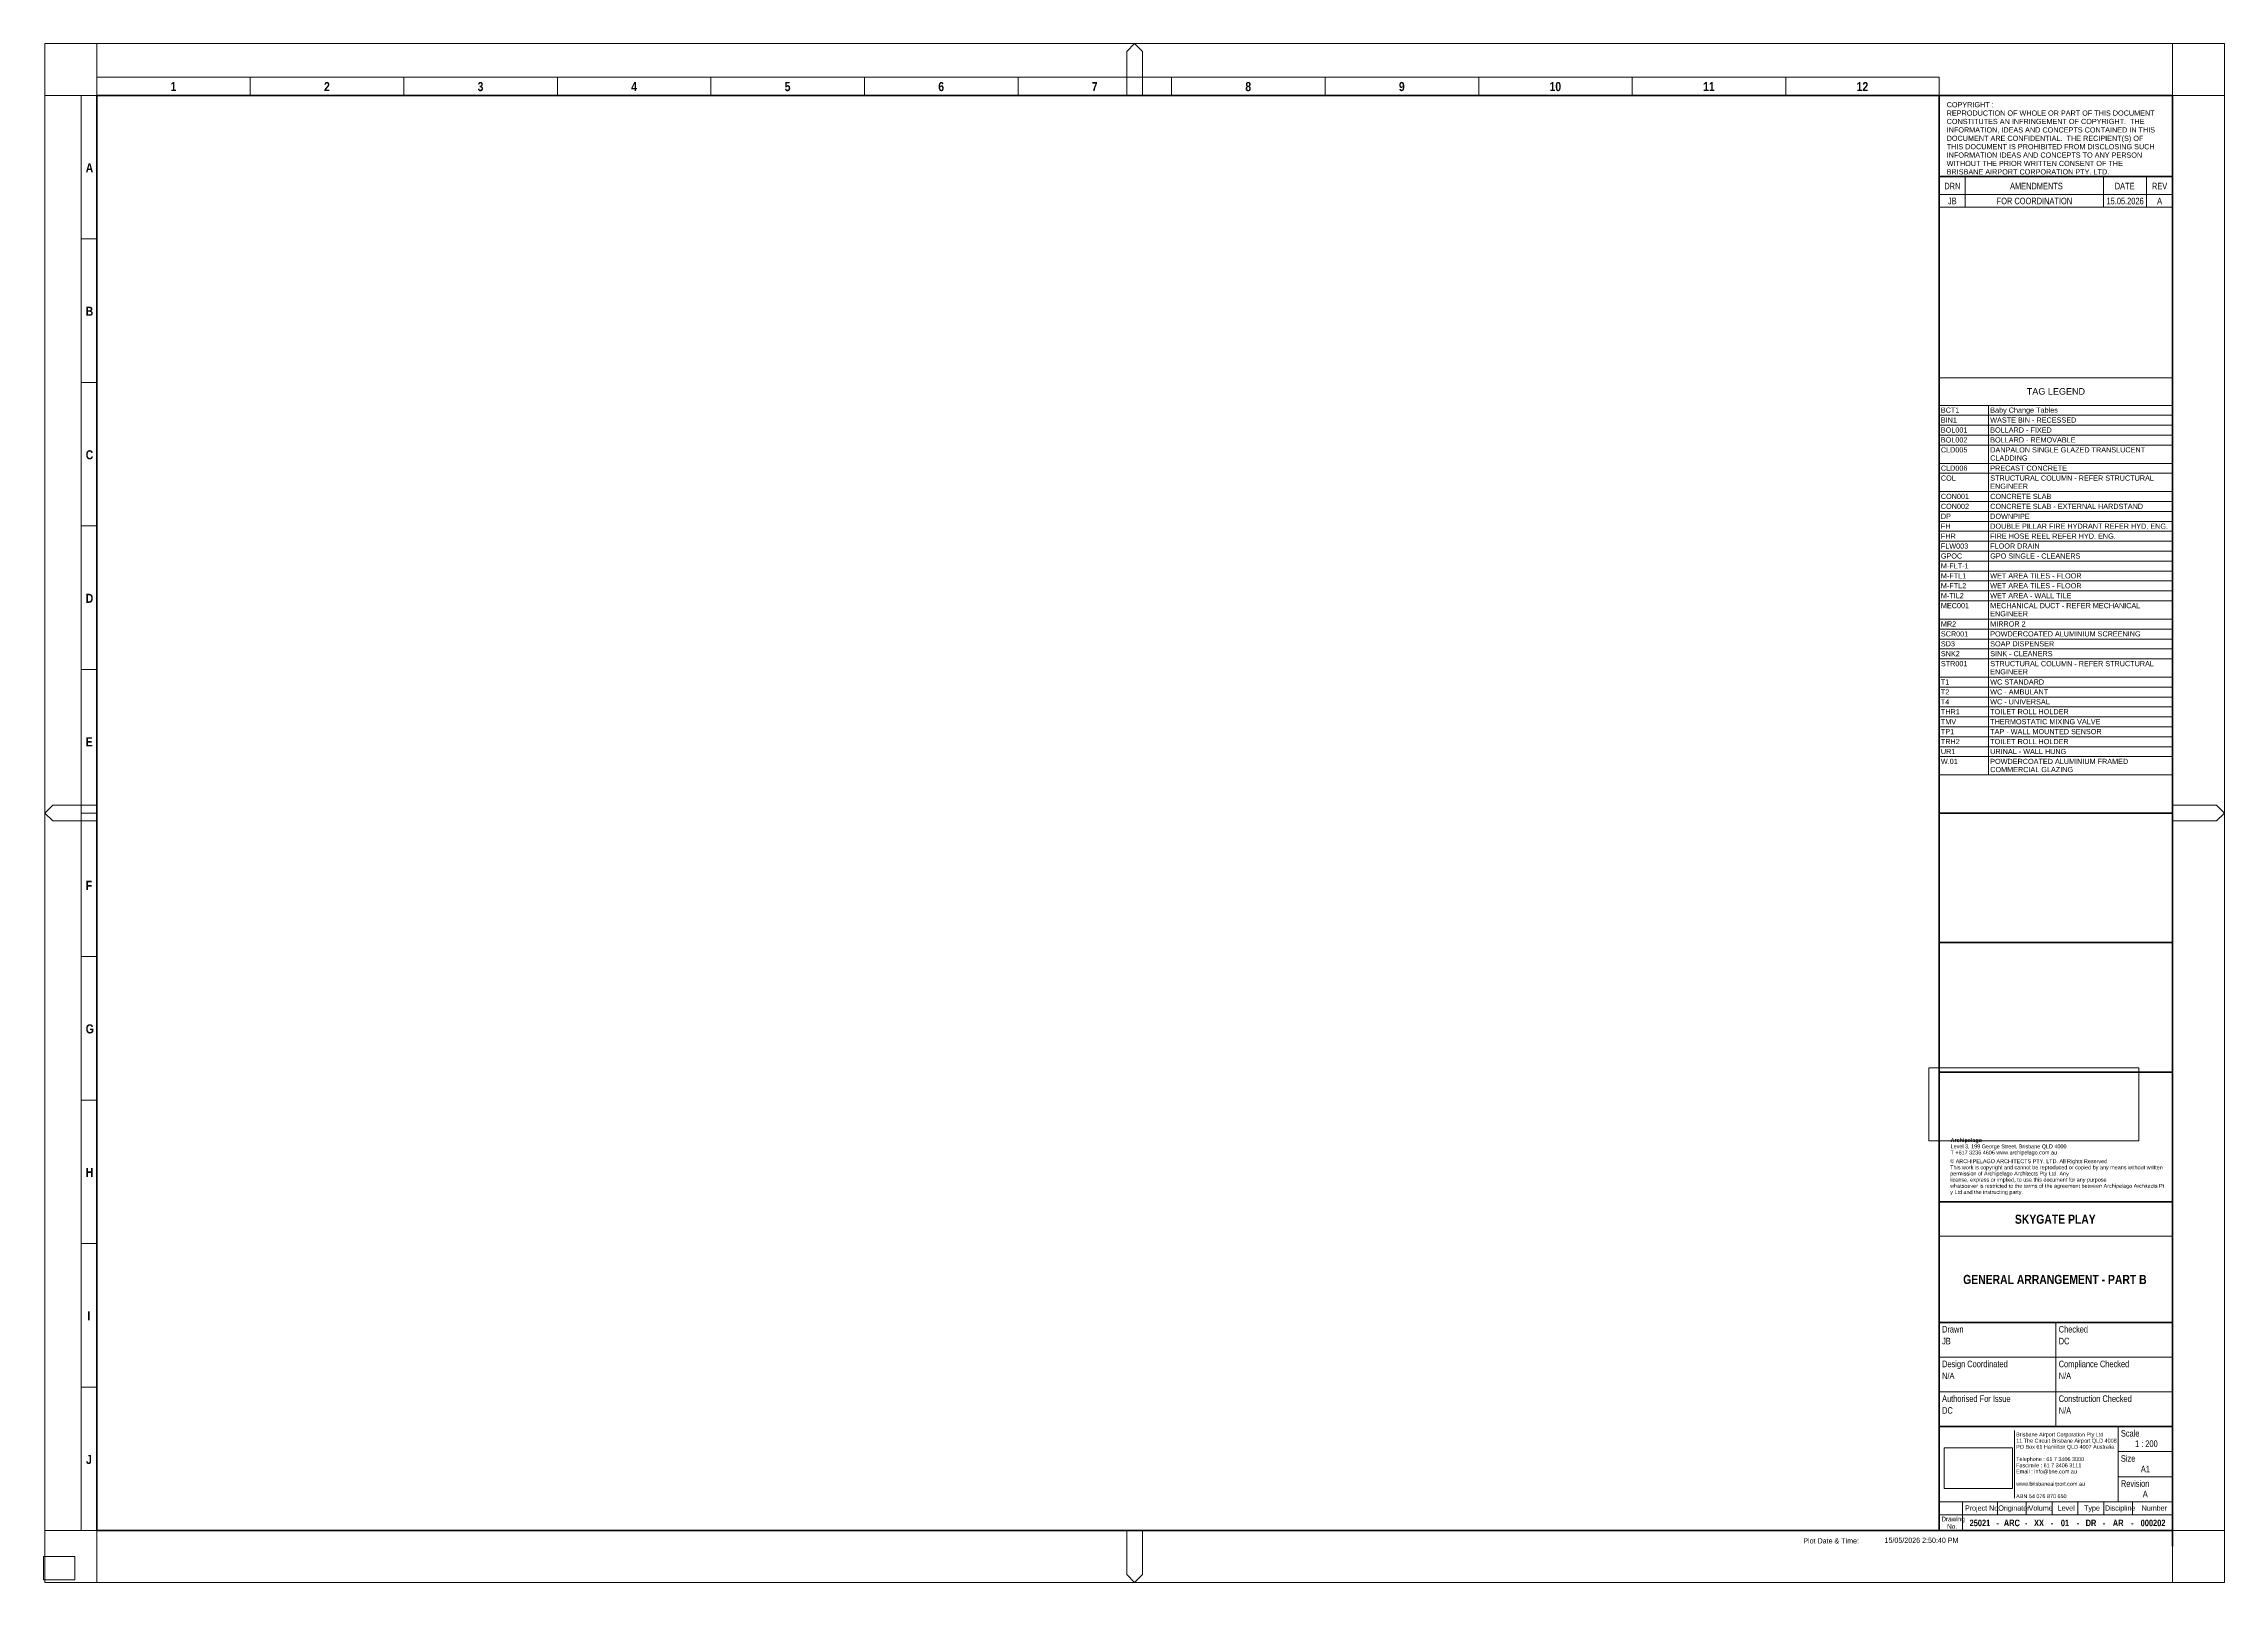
# Paper-space layout 'Layout1' of a CAD drawing. Header units: millimetres. Extents: x 0 to 841, y -1 to 593.
import ezdxf

# ---------------------------------------------------------------- set-up
doc = ezdxf.new("R2010")
doc.units = ezdxf.units.MM
for name, color, linetype, lineweight in [('A-DETL', 90, 'Continuous', 18), ('A-DETL-THIN', 151, 'Continuous', 5), ('G-ANNO-SCHD', 231, 'Continuous', 5), ('G-ANNO-TTLB', 6, 'Continuous', 5), ('G-ANNO-TTLB-MEDM', 33, 'Continuous', 20), ('G-ANNO-TTLB-THIN', 151, 'Continuous', 5), ('G-ANNO-TTLB-WIDE', 214, 'Continuous', 50)]:
    doc.layers.add(name, color=color, linetype=linetype, lineweight=lineweight)
doc.styles.add('Arial Narrow_2', font='ARIALN.TTF', dxfattribs={"height": 2.5})
doc.styles.add('Arial Narrow_3', font='ARIALN.TTF', dxfattribs={"height": 2})
doc.styles.add('Arial Narrow_4', font='ARIALN.TTF', dxfattribs={"height": 1.8})
doc.styles.add('Arial Narrow_B', font='ARIALNB.TTF', dxfattribs={"height": 3.5})
doc.styles.add('Arial Narrow_B_1', font='ARIALNB.TTF', dxfattribs={"height": 2.5})
doc.styles.add('Arial_6', font='arial.ttf', dxfattribs={"height": 2})
doc.styles.add('Arial_7', font='arial.ttf', dxfattribs={"height": 1.5})
doc.styles.add('Arial_8', font='arial.ttf', dxfattribs={"height": 2.5})
doc.styles.add('Arial_B_2', font='arialbd.ttf', dxfattribs={"height": 1.5})
picture_1 = doc.add_image_def('image2.png', size_in_pixel=(2884, 1727))
picture_2 = doc.add_image_def('image3.png', size_in_pixel=(4363, 1520))

# ---------------------------------------------------------------- blocks, each defined once
blk = doc.blocks.new('TB-BAC-A1-Portrait - Type 1-223120-GENERAL ARRANGEMENT - PART B')
at = {"layer": 'G-ANNO-TTLB'}
for p, q in [((841.5, 593), (0.5, 593)), ((0.5, 593), (0.5, -1)), ((841.5, -1), (841.5, 593)), ((0.5, -1), (841.5, -1))]:
    blk.add_line(p, q, dxfattribs=at)
at = {"layer": 'G-ANNO-TTLB-MEDM'}
for p, q in [((731.5, 132.67), (821.5, 132.67)), ((776.5, 59.17), (776.5, 99.34)), ((731.5, 85.95), (821.5, 85.95)), ((731.5, 72.56), (821.5, 72.56)), ((800.5, 30.06), (800.5, 59.17)), ((800.5, 49.47), (821.5, 49.47)), ((800.5, 39.76), (821.5, 39.76)), ((731.5, 30.06), (821.5, 30.06)), ((740.5, 30.06), (740.5, 19)), ((754, 25.06), (754, 30.06)), ((765, 25.06), (765, 30.06)), ((775, 25.06), (775, 30.06)), ((785, 25.06), (785, 30.06)), ((795, 25.06), (795, 30.06)), ((806, 25.06), (806, 30.06)), ((731.5, 25.06), (821.5, 25.06))]:
    blk.add_line(p, q, dxfattribs=at)
at = {"layer": 'G-ANNO-TTLB-THIN'}
for p, q in [((20.5, 593), (20.5, 573)), ((421, 593), (418, 590)), ((418, 590), (418, 573)), ((424, 590), (421, 593)), ((424, 573), (424, 590)), ((821.5, 593), (821.5, 573)), ((20.5, 573), (0.5, 573)), ((14.5, 19), (14.5, 573)), ((20.5, 580), (731.5, 580)), ((79.75, 573), (79.75, 580)), ((139, 573), (139, 580)), ((198.25, 573), (198.25, 580)), ((257.5, 573), (257.5, 580)), ((316.75, 573), (316.75, 580)), ((376, 573), (376, 580)), ((435.25, 573), (435.25, 580)), ((494.5, 573), (494.5, 580)), ((553.75, 573), (553.75, 580)), ((613, 573), (613, 580)), ((672.25, 573), (672.25, 580)), ((731.5, 573), (731.5, 580)), ((821.5, 573), (841.5, 573)), ((741.5, 534.71), (741.5, 541.71)), ((794.87, 534.71), (794.87, 541.71)), ((811.5, 534.71), (811.5, 541.71)), ((14.5, 517.6), (20.5, 517.6)), ((14.5, 462.2), (20.5, 462.2)), ((14.5, 406.8), (20.5, 406.8)), ((14.5, 351.4), (20.5, 351.4)), ((0.5, 296), (3.5, 299)), ((3.5, 293), (0.5, 296)), ((3.5, 299), (20.5, 299)), ((14.5, 296), (20.5, 296)), ((838.5, 299), (821.5, 299)), ((841.5, 296), (838.5, 299)), ((838.5, 293), (841.5, 296)), ((20.5, 293), (3.5, 293)), ((821.5, 293), (838.5, 293)), ((14.5, 240.6), (20.5, 240.6)), ((14.5, 185.2), (20.5, 185.2)), ((14.5, 129.8), (20.5, 129.8)), ((14.5, 74.4), (20.5, 74.4)), ((760.5, 57.67), (760.5, 31.56)), ((20.5, 19), (0.5, 19)), ((20.5, -1), (20.5, 19)), ((418, 2), (418, 19)), ((424, 19), (424, 2)), ((821.5, 19), (841.5, 19)), ((821.5, -1), (821.5, 13)), ((421, -1), (418, 2)), ((424, 2), (421, -1))]:
    blk.add_line(p, q, dxfattribs=at)
at = {"layer": 'G-ANNO-TTLB-WIDE'}
for p, q in [((20.5, 573), (20.5, 19)), ((821.5, 573), (20.5, 573)), ((731.5, 19), (731.5, 573)), ((821.5, 13), (821.5, 573)), ((821.5, 541.71), (731.5, 541.71)), ((731.5, 296), (821.5, 296)), ((731.5, 245.96), (821.5, 245.96)), ((731.5, 195.96), (821.5, 195.96)), ((731.5, 145.96), (821.5, 145.96)), ((731.5, 99.34), (821.5, 99.34)), ((731.5, 59.17), (821.5, 59.17)), ((20.5, 19), (821.5, 19))]:
    blk.add_line(p, q, dxfattribs=at)
at = {"layer": 'G-ANNO-TTLB', "attachment_point": 1}
for s, insert, char_height, width, style in [('\\fArial Narrow|b1|i0|c0|p34|;1', (48.97, 578.15), 3.5, 2.7257, 'Arial Narrow_B'), ('\\fArial Narrow|b1|i0|c0|p34|;2', (108.22, 578.15), 3.5, 2.7257, 'Arial Narrow_B'), ('\\fArial Narrow|b1|i0|c0|p34|;3', (167.47, 578.15), 3.5, 2.7257, 'Arial Narrow_B'), ('\\fArial Narrow|b1|i0|c0|p34|;4', (226.72, 578.15), 3.5, 2.7257, 'Arial Narrow_B'), ('\\fArial Narrow|b1|i0|c0|p34|;5', (285.97, 578.15), 3.5, 2.7257, 'Arial Narrow_B'), ('\\fArial Narrow|b1|i0|c0|p34|;6', (345.22, 578.15), 3.5, 2.7257, 'Arial Narrow_B'), ('\\fArial Narrow|b1|i0|c0|p34|;7', (404.47, 578.15), 3.5, 2.7257, 'Arial Narrow_B'), ('\\fArial Narrow|b1|i0|c0|p34|;8', (463.72, 578.15), 3.5, 2.7257, 'Arial Narrow_B'), ('\\fArial Narrow|b1|i0|c0|p34|;9', (522.97, 578.15), 3.5, 2.7257, 'Arial Narrow_B'), ('10', (581.1, 578.15), 3.5, 5.4515, 'Arial Narrow_B'), ('11', (640.35, 578.15), 3.5, 5.4515, 'Arial Narrow_B'), ('12', (699.6, 578.15), 3.5, 5.4515, 'Arial Narrow_B'), ('COPYRIGHT :', (734.34, 570.42), 2, 22.2869, 'Arial_6'), ('CONSTITUTES AN INFRINGEMENT OF COPYRIGHT.  THE ', (734.34, 563.94), 2, 94.9198, 'Arial_6'), ('REPRODUCTION OF WHOLE OR PART OF THIS DOCUMENT ', (734.34, 567.18), 2, 99.8101, 'Arial_6'), ('DOCUMENT ARE CONFIDENTIAL.  THE RECIPIENT(S) OF ', (734.34, 557.45), 2, 94.519, 'Arial_6'), ('INFORMATION, IDEAS AND CONCEPTS CONTAINED IN THIS ', (734.34, 560.69), 2, 99.8903, 'Arial_6'), ('WITHOUT THE PRIOR WRITTEN CONSENT OF THE ', (734.34, 547.73), 2, 84.8987, 'Arial_6'), ('THIS DOCUMENT IS PROHIBITED FROM DISCLOSING SUCH ', (734.34, 554.21), 2, 99.8101, 'Arial_6'), ('INFORMATION IDEAS AND CONCEPTS TO ANY PERSON ', (734.34, 550.97), 2, 93.9578, 'Arial_6'), ('\\fArial Narrow|b1|i0|c0|p34|;A', (16.25, 546.82), 3.5, 3.0464, 'Arial Narrow_B'), ('DRN', (733.42, 539.27), 2.5, 7.4557, 'Arial Narrow_2'), ('BRISBANE AIRPORT CORPORATION PTY. LTD.', (734.34, 544.49), 2, 77.3628, 'Arial_6'), ('AMENDMENTS', (758.79, 539.27), 2.5, 24.692, 'Arial Narrow_2'), ('DATE', (799.2, 539.27), 2.5, 9.2996, 'Arial Narrow_2'), ('REV', (813.55, 539.27), 2.5, 7.135, 'Arial Narrow_2'), ('\\fArial Narrow|b1|i0|c0|p34|;B', (16.25, 491.42), 3.5, 3.0464, 'Arial Narrow_B'), ('\\fArial Narrow|b1|i0|c0|p34|;C', (16.25, 436.02), 3.5, 3.0464, 'Arial Narrow_B'), ('\\fArial Narrow|b1|i0|c0|p34|;D', (16.25, 380.62), 3.5, 3.0464, 'Arial Narrow_B'), ('\\fArial Narrow|b1|i0|c0|p34|;E', (16.25, 325.22), 3.5, 3.0464, 'Arial Narrow_B'), ('\\fArial Narrow|b1|i0|c0|p34|;F', (16.25, 269.82), 3.5, 3.0464, 'Arial Narrow_B'), ('\\fArial Narrow|b1|i0|c0|p34|;G', (16.25, 214.42), 3.5, 3.0464, 'Arial Narrow_B'), ('Archipelago', (735.85, 170.45), 1.5, 14.9114, 'Arial_B_2'), ('© ARCHIPELAGO ARCHITECTS PTY. LTD. All\xa0Rights\xa0Reserved ', (735.7, 162.33), 1.5, 74.1561, 'Arial_7'), ('This\xa0work\xa0is\xa0copyright\xa0and\xa0cannot\xa0be\xa0reproduced\xa0or\xa0copied\xa0by\xa0any\xa0means\xa0without\xa0written\xa0', (735.7, 159.95), 1.5, 99.5696, 'Arial_7'), ('T +617 3236 4606 www.archipelago.com.au', (735.85, 165.69), 1.5, 50.0253, 'Arial_7'), ('Level 3, 199 George Street, Brisbane QLD 4000', (735.85, 168.07), 1.5, 54.2742, 'Arial_7'), ('\\fArial Narrow|b1|i0|c0|p34|;H', (16.25, 159.02), 3.5, 3.0464, 'Arial Narrow_B'), ('whatsoever\xa0is\xa0restricted\xa0to\xa0the\xa0terms\xa0of\xa0the\xa0agreement\xa0between\xa0Archipelago\xa0Architects\xa0Pt', (735.7, 152.81), 1.5, 99.8101, 'Arial_7'), ('permission\xa0of\xa0Archipelago\xa0Architects\xa0Pty\xa0Ltd. Any ', (735.7, 157.57), 1.5, 56.1181, 'Arial_7'), ('license,\xa0express\xa0or\xa0implied,\xa0to\xa0use\xa0this\xa0document\xa0for\xa0any\xa0purpose ', (735.7, 155.19), 1.5, 73.5147, 'Arial_7'), ('y\xa0Ltd\xa0and\xa0the\xa0instructing\xa0party.', (735.7, 150.43), 1.5, 33.9915, 'Arial_7'), ('\\fArial Narrow|b1|i0|c0|p34|;I', (16.91, 103.62), 3.5, 1.3629, 'Arial Narrow_B'), ('Drawn', (732.57, 97.96), 2.5, 9.9409, 'Arial Narrow_2'), ('Checked', (777.57, 97.96), 2.5, 13.7089, 'Arial Narrow_2'), ('Design Coordinated', (732.57, 84.57), 2.5, 30.6245, 'Arial Narrow_2'), ('Compliance Checked', (777.57, 84.57), 2.5, 33.0295, 'Arial Narrow_2'), ('Authorised For Issue', (732.57, 71.18), 2.5, 32.0675, 'Arial Narrow_2'), ('Construction Checked', (777.57, 71.18), 2.5, 34.1519, 'Arial Narrow_2'), ('11 The Circuit Brisbane Airport QLD 4008', (761.15, 54.46), 1.5, 47.2996, 'Arial_7'), ('Brisbane Airport Corporation Pty Ltd', (761.15, 56.84), 1.5, 40.5654, 'Arial_7'), ('PO Box 61 Hamilton QLD 4007 Australia', (761.15, 52.08), 1.5, 46.0169, 'Arial_7'), ('Scale', (801.57, 57.79), 2.5, 8.7384, 'Arial Narrow_2'), ('\\fArial Narrow|b1|i0|c0|p34|;J', (16.38, 48.22), 3.5, 2.7257, 'Arial Narrow_B'), ('Telephone : 61 7 3406 3000', (761.15, 47.32), 1.5, 31.9873, 'Arial_7'), ('Fascimile : 61 7 3406 3111', (761.15, 44.94), 1.5, 30.9451, 'Arial_7'), ('Email : info@bne.com.au', (761.15, 42.55), 1.5, 28.4599, 'Arial_7'), ('Size', (801.57, 48.09), 2.5, 6.8143, 'Arial Narrow_2'), ('A1', (809.26, 44.01), 2.5, 4.2489, 'Arial Narrow_2'), ('www.brisbaneairport.com.au', (761.15, 37.79), 1.5, 32.0675, 'Arial_7'), ('Revision', (801.57, 38.39), 2.5, 13.3882, 'Arial Narrow_2'), ('Project No.', (741.41, 28.7), 2, 14.1899, 'Arial Narrow_3'), ('Originator', (754.28, 28.7), 2, 12.5865, 'Arial Narrow_3'), ('ABN 54 076 870 650', (761.15, 33.03), 1.5, 23.9705, 'Arial_7'), ('Volume', (765.96, 28.7), 2, 9.7004, 'Arial Narrow_3'), ('Level', (777.18, 28.7), 2, 6.8945, 'Arial Narrow_3'), ('Type', (787.36, 28.7), 2, 6.4135, 'Arial Narrow_3'), ('Discipline', (795.41, 28.7), 2, 12.2658, 'Arial Narrow_3'), ('Number', (809.59, 28.7), 2, 10.1013, 'Arial Narrow_3'), ('Drawing ', (732.31, 24.35), 1.8, 9.2996, 'Arial Narrow_4'), ('No.', (734.5, 21.51), 1.8, 3.7679, 'Arial Narrow_4'), ('\\fArial Narrow|b1|i0|c0|p34|;-', (753.53, 23.15), 2.5, 0.4008, 'Arial Narrow_B_1'), ('\\fArial Narrow|b1|i0|c0|p34|;-', (764.52, 23.15), 2.5, 0.4008, 'Arial Narrow_B_1'), ('\\fArial Narrow|b1|i0|c0|p34|;-', (774.54, 23.15), 2.5, 0.4008, 'Arial Narrow_B_1'), ('\\fArial Narrow|b1|i0|c0|p34|;-', (784.55, 23.15), 2.5, 0.4008, 'Arial Narrow_B_1'), ('\\fArial Narrow|b1|i0|c0|p34|;-', (794.55, 23.15), 2.5, 0.4008, 'Arial Narrow_B_1'), ('\\fArial Narrow|b1|i0|c0|p34|;-', (805.53, 23.15), 2.5, 0.4008, 'Arial Narrow_B_1'), ('Plot Date & Time:', (679.02, 16.04), 2, 22.4473, 'Arial Narrow_3')]:
    blk.add_mtext(s, dxfattribs=dict(at, insert=insert, char_height=char_height, width=width, style=style))
at = {"layer": 'G-ANNO-TTLB'}
image = blk.add_image(picture_2, insert=(727.44, 169.44), size_in_units=(81.1, 28.25), dxfattribs=at)
image.dxf.flags = 7
image = blk.add_image(picture_1, insert=(733.39, 35.2), size_in_units=(26.35, 15.78), dxfattribs=at)
image.dxf.flags = 7

psp = doc.layouts.get("Layout1")

# ---------------------------------------------------------------- linework, layer by layer
at = {"layer": 'A-DETL', "lineweight": 5}
for p, q in [((731.5, 463.95), (731.5, 453.36)), ((821.5, 463.95), (731.5, 463.95)), ((821.5, 453.36), (821.5, 463.95)), ((731.5, 453.36), (731.5, 449.53)), ((731.5, 453.36), (821.5, 453.36)), ((750.54, 449.53), (731.5, 449.53)), ((731.5, 449.53), (731.5, 445.7)), ((750.54, 453.36), (750.54, 449.53)), ((821.5, 449.53), (750.54, 449.53)), ((750.54, 449.53), (750.54, 445.7)), ((821.5, 453.36), (821.5, 449.53)), ((821.5, 449.53), (821.5, 445.7)), ((750.54, 445.7), (731.5, 445.7)), ((731.5, 445.7), (731.5, 441.86)), ((750.54, 441.86), (731.5, 441.86)), ((731.5, 441.86), (731.5, 438.03)), ((750.54, 438.03), (731.5, 438.03)), ((731.5, 438.03), (731.5, 430.96)), ((821.5, 445.7), (750.54, 445.7)), ((750.54, 445.7), (750.54, 441.86)), ((821.5, 441.86), (750.54, 441.86)), ((750.54, 441.86), (750.54, 438.03)), ((821.5, 438.03), (750.54, 438.03)), ((750.54, 438.03), (750.54, 430.96)), ((821.5, 445.7), (821.5, 441.86)), ((821.5, 441.86), (821.5, 438.03)), ((821.5, 438.03), (821.5, 430.96)), ((750.54, 430.96), (731.5, 430.96)), ((731.5, 430.96), (731.5, 427.13)), ((821.5, 430.96), (750.54, 430.96)), ((750.54, 430.96), (750.54, 427.13)), ((821.5, 430.96), (821.5, 427.13)), ((750.54, 427.13), (731.5, 427.13)), ((731.5, 427.13), (731.5, 420.06)), ((821.5, 427.13), (750.54, 427.13)), ((750.54, 427.13), (750.54, 420.06)), ((821.5, 427.13), (821.5, 420.06)), ((750.54, 420.06), (731.5, 420.06)), ((731.5, 420.06), (731.5, 416.23)), ((750.54, 416.23), (731.5, 416.23)), ((731.5, 416.23), (731.5, 412.4)), ((750.54, 412.4), (731.5, 412.4)), ((731.5, 412.4), (731.5, 408.56)), ((821.5, 420.06), (750.54, 420.06)), ((750.54, 420.06), (750.54, 416.23)), ((821.5, 416.23), (750.54, 416.23)), ((750.54, 416.23), (750.54, 412.4)), ((821.5, 412.4), (750.54, 412.4)), ((750.54, 412.4), (750.54, 408.56)), ((821.5, 420.06), (821.5, 416.23)), ((821.5, 416.23), (821.5, 412.4)), ((821.5, 412.4), (821.5, 408.56)), ((750.54, 408.56), (731.5, 408.56)), ((731.5, 408.56), (731.5, 404.73)), ((750.54, 404.73), (731.5, 404.73)), ((731.5, 404.73), (731.5, 400.9)), ((821.5, 408.56), (750.54, 408.56)), ((750.54, 408.56), (750.54, 404.73)), ((821.5, 404.73), (750.54, 404.73)), ((750.54, 404.73), (750.54, 400.9)), ((821.5, 408.56), (821.5, 404.73)), ((821.5, 404.73), (821.5, 400.9)), ((750.54, 400.9), (731.5, 400.9)), ((731.5, 400.9), (731.5, 397.06)), ((750.54, 397.06), (731.5, 397.06)), ((731.5, 397.06), (731.5, 393.23)), ((821.5, 400.9), (750.54, 400.9)), ((750.54, 400.9), (750.54, 397.06)), ((821.5, 397.06), (750.54, 397.06)), ((750.54, 397.06), (750.54, 393.23)), ((821.5, 400.9), (821.5, 397.06)), ((821.5, 397.06), (821.5, 393.23)), ((750.54, 393.23), (731.5, 393.23)), ((731.5, 393.23), (731.5, 389.4)), ((750.54, 389.4), (731.5, 389.4)), ((731.5, 389.4), (731.5, 385.56)), ((821.5, 393.23), (750.54, 393.23)), ((750.54, 393.23), (750.54, 389.4)), ((821.5, 389.4), (750.54, 389.4)), ((750.54, 389.4), (750.54, 385.56)), ((821.5, 393.23), (821.5, 389.4)), ((821.5, 389.4), (821.5, 385.56)), ((750.54, 385.56), (731.5, 385.56)), ((731.5, 385.56), (731.5, 381.73)), ((750.54, 381.73), (731.5, 381.73)), ((731.5, 381.73), (731.5, 377.9)), ((821.5, 385.56), (750.54, 385.56)), ((750.54, 385.56), (750.54, 381.73)), ((821.5, 381.73), (750.54, 381.73)), ((750.54, 381.73), (750.54, 377.9)), ((821.5, 385.56), (821.5, 381.73)), ((821.5, 381.73), (821.5, 377.9)), ((750.54, 377.9), (731.5, 377.9)), ((731.5, 377.9), (731.5, 370.83)), ((750.54, 370.83), (731.5, 370.83)), ((731.5, 370.83), (731.5, 367)), ((821.5, 377.9), (750.54, 377.9)), ((750.54, 377.9), (750.54, 370.83)), ((821.5, 370.83), (750.54, 370.83)), ((750.54, 370.83), (750.54, 367)), ((821.5, 377.9), (821.5, 370.83)), ((821.5, 370.83), (821.5, 367)), ((750.54, 367), (731.5, 367)), ((731.5, 367), (731.5, 363.16)), ((750.54, 363.16), (731.5, 363.16)), ((731.5, 363.16), (731.5, 359.33)), ((821.5, 367), (750.54, 367)), ((750.54, 367), (750.54, 363.16)), ((821.5, 363.16), (750.54, 363.16)), ((750.54, 363.16), (750.54, 359.33)), ((821.5, 367), (821.5, 363.16)), ((821.5, 363.16), (821.5, 359.33)), ((750.54, 359.33), (731.5, 359.33)), ((731.5, 359.33), (731.5, 355.5)), ((750.54, 355.5), (731.5, 355.5)), ((731.5, 355.5), (731.5, 348.43)), ((821.5, 359.33), (750.54, 359.33)), ((750.54, 359.33), (750.54, 355.5)), ((821.5, 355.5), (750.54, 355.5)), ((750.54, 355.5), (750.54, 348.43)), ((821.5, 359.33), (821.5, 355.5)), ((821.5, 355.5), (821.5, 348.43)), ((750.54, 348.43), (731.5, 348.43)), ((731.5, 348.43), (731.5, 344.59)), ((821.5, 348.43), (750.54, 348.43)), ((750.54, 348.43), (750.54, 344.59)), ((821.5, 348.43), (821.5, 344.59)), ((750.54, 344.59), (731.5, 344.59)), ((731.5, 344.59), (731.5, 340.76)), ((750.54, 340.76), (731.5, 340.76)), ((731.5, 340.76), (731.5, 336.93)), ((750.54, 336.93), (731.5, 336.93)), ((731.5, 336.93), (731.5, 333.09)), ((821.5, 344.59), (750.54, 344.59)), ((750.54, 344.59), (750.54, 340.76)), ((821.5, 340.76), (750.54, 340.76)), ((750.54, 340.76), (750.54, 336.93)), ((821.5, 336.93), (750.54, 336.93)), ((750.54, 336.93), (750.54, 333.09)), ((821.5, 344.59), (821.5, 340.76)), ((821.5, 340.76), (821.5, 336.93)), ((821.5, 336.93), (821.5, 333.09)), ((750.54, 333.09), (731.5, 333.09)), ((731.5, 333.09), (731.5, 329.26)), ((750.54, 329.26), (731.5, 329.26)), ((731.5, 329.26), (731.5, 325.43)), ((821.5, 333.09), (750.54, 333.09)), ((750.54, 333.09), (750.54, 329.26)), ((821.5, 329.26), (750.54, 329.26)), ((750.54, 329.26), (750.54, 325.43)), ((821.5, 333.09), (821.5, 329.26)), ((821.5, 329.26), (821.5, 325.43)), ((750.54, 325.43), (731.5, 325.43)), ((731.5, 325.43), (731.5, 321.59)), ((750.54, 321.59), (731.5, 321.59)), ((731.5, 321.59), (731.5, 317.76)), ((821.5, 325.43), (750.54, 325.43)), ((750.54, 325.43), (750.54, 321.59)), ((821.5, 321.59), (750.54, 321.59)), ((750.54, 321.59), (750.54, 317.76)), ((821.5, 325.43), (821.5, 321.59)), ((821.5, 321.59), (821.5, 317.76)), ((750.54, 317.76), (731.5, 317.76)), ((731.5, 317.76), (731.5, 310.69)), ((821.5, 317.76), (750.54, 317.76)), ((750.54, 317.76), (750.54, 310.69)), ((821.5, 317.76), (821.5, 310.69)), ((750.54, 310.69), (731.5, 310.69)), ((821.5, 310.69), (750.54, 310.69))]:
    psp.add_line(p, q, dxfattribs=at)
at = {"layer": 'A-DETL-THIN'}
for p, q in [((741.5, 534.71), (731.5, 534.71)), ((731.5, 534.71), (731.5, 529.86)), ((794.87, 534.71), (741.5, 534.71)), ((741.5, 534.71), (741.5, 529.86)), ((811.5, 534.71), (794.87, 534.71)), ((794.87, 534.71), (794.87, 529.86)), ((821.5, 534.71), (811.5, 534.71)), ((811.5, 534.71), (811.5, 529.86)), ((821.5, 534.71), (821.5, 529.86)), ((741.5, 529.86), (731.5, 529.86)), ((794.87, 529.86), (741.5, 529.86)), ((811.5, 529.86), (794.87, 529.86)), ((821.5, 529.86), (811.5, 529.86))]:
    psp.add_line(p, q, dxfattribs=at)

# ---------------------------------------------------------------- block references
at = {"layer": 'G-ANNO-TTLB'}
psp.add_blockref('TB-BAC-A1-Portrait - Type 1-223120-GENERAL ARRANGEMENT - PART B', (0, 0), dxfattribs=at)

# ---------------------------------------------------------------- texts
at = {"layer": 'G-ANNO-SCHD'}
for s, insert, char_height, width, attachment_point, line_spacing_factor, style in [('JB', (736.5, 533.5), 2.5, 4.022, 2, 0.974696, 'Arial Narrow_2'), ('FOR COORDINATION', (768.19, 533.5), 2.5, 35.001, 2, 0.974696, 'Arial Narrow_2'), ('15.05.2026', (803.19, 533.5), 2.5, 17.132, 2, 0.974696, 'Arial Narrow_2'), ('A', (816.5, 533.5), 2.5, 2.3027, 2, 0.974696, 'Arial Narrow_2'), ('TAG LEGEND', (776.5, 460), 2.5, 26.8734, 2, 0.941778, 'Arial_8'), ('BCT1', (732.1, 452.52), 2, 8.5209, 1, 0.941778, 'Arial_6'), ('BIN1', (732.1, 448.69), 2, 7.419, 1, 0.941778, 'Arial_6'), ('WASTE BIN - RECESSED', (751.14, 448.69), 2, 39.6415, 1, 0.941778, 'Arial_6'), ('Baby Change Tables', (751.14, 452.52), 2, 31.1207, 1, 0.941778, 'Arial_6'), ('BOL001', (732.1, 444.85), 2, 12.2671, 1, 0.941778, 'Arial_6'), ('BOL002', (732.1, 441.02), 2, 12.2671, 1, 0.941778, 'Arial_6'), ('BOLLARD - FIXED', (751.14, 444.85), 2, 28.3539, 1, 0.941778, 'Arial_6'), ('BOLLARD - REMOVABLE', (751.14, 441.02), 2, 39.2988, 1, 0.941778, 'Arial_6'), ('CLD005', (732.1, 437.19), 2, 12.2426, 1, 0.941778, 'Arial_6'), ('CLD006', (732.1, 430.12), 2, 12.2426, 1, 0.941778, 'Arial_6'), ('DANPALON SINGLE GLAZED TRANSLUCENT\\PCLADDING', (751.14, 437.19), 2, 71.3254, 1, 0.941778, 'Arial_6'), ('PRECAST CONCRETE', (751.14, 430.12), 2, 35.3566, 1, 0.941778, 'Arial_6'), ('COL', (732.1, 426.29), 2, 6.8559, 1, 0.941778, 'Arial_6'), ('STRUCTURAL COLUMN - REFER STRUCTURAL\\PENGINEER', (751.14, 426.29), 2, 75.292, 1, 0.941778, 'Arial_6'), ('CON001', (732.1, 419.22), 2, 12.9772, 1, 0.941778, 'Arial_6'), ('CON002', (732.1, 415.39), 2, 12.9772, 1, 0.941778, 'Arial_6'), ('CONCRETE SLAB', (751.14, 419.22), 2, 28.158, 1, 0.941778, 'Arial_6'), ('CONCRETE SLAB - EXTERNAL HARDSTAND', (751.14, 415.39), 2, 70.3705, 1, 0.941778, 'Arial_6'), ('DP', (732.1, 411.55), 2, 4.6277, 1, 0.941778, 'Arial_6'), ('FH', (732.1, 407.72), 2, 4.4318, 1, 0.941778, 'Arial_6'), ('DOWNPIPE', (751.14, 411.55), 2, 18.1435, 1, 0.941778, 'Arial_6'), ('DOUBLE PILLAR FIRE HYDRANT REFER HYD. ENG.', (751.14, 407.72), 2, 81.7806, 1, 0.941778, 'Arial_6'), ('GPOC', (732.1, 396.22), 2, 9.8186, 1, 0.941778, 'Arial_6'), ('FHR', (732.1, 403.89), 2, 6.8314, 1, 0.941778, 'Arial_6'), ('FLW003', (732.1, 400.05), 2, 12.6099, 1, 0.941778, 'Arial_6'), ('GPO SINGLE - CLEANERS', (751.14, 396.22), 2, 41.5269, 1, 0.941778, 'Arial_6'), ('FIRE HOSE REEL REFER HYD. ENG.', (751.14, 403.89), 2, 57.7606, 1, 0.941778, 'Arial_6'), ('FLOOR DRAIN', (751.14, 400.05), 2, 22.7712, 1, 0.941778, 'Arial_6'), ('M-FLT-1', (732.1, 392.39), 2, 12.7568, 1, 0.941778, 'Arial_6'), ('M-FTL1', (732.1, 388.55), 2, 11.655, 1, 0.941778, 'Arial_6'), ('WET AREA TILES - FLOOR', (751.14, 388.55), 2, 42.0656, 1, 0.941778, 'Arial_6'), ('M-FTL2', (732.1, 384.72), 2, 11.655, 1, 0.941778, 'Arial_6'), ('M-TIL2', (732.1, 380.89), 2, 10.5531, 1, 0.941778, 'Arial_6'), ('WET AREA TILES - FLOOR', (751.14, 384.72), 2, 42.0656, 1, 0.941778, 'Arial_6'), ('WET AREA - WALL TILE', (751.14, 380.89), 2, 37.4379, 1, 0.941778, 'Arial_6'), ('MEC001', (732.1, 377.05), 2, 12.9772, 1, 0.941778, 'Arial_6'), ('MECHANICAL DUCT - REFER MECHANICAL\\PENGINEER', (751.14, 377.05), 2, 69.0238, 1, 0.941778, 'Arial_6'), ('SCR001', (732.1, 366.15), 2, 12.6099, 1, 0.941778, 'Arial_6'), ('SD3', (732.1, 362.32), 2, 6.4886, 1, 0.941778, 'Arial_6'), ('MR2', (732.1, 369.99), 2, 7.0273, 1, 0.941778, 'Arial_6'), ('SOAP DISPENSER', (751.14, 362.32), 2, 29.4802, 1, 0.941778, 'Arial_6'), ('MIRROR 2', (751.14, 369.99), 2, 16.2827, 1, 0.941778, 'Arial_6'), ('POWDERCOATED ALUMINIUM SCREENING', (751.14, 366.15), 2, 69.2197, 1, 0.941778, 'Arial_6'), ('SNK2', (732.1, 358.49), 2, 8.7167, 1, 0.941778, 'Arial_6'), ('STR001', (732.1, 354.65), 2, 12.2426, 1, 0.941778, 'Arial_6'), ('SINK - CLEANERS', (751.14, 358.49), 2, 28.7211, 1, 0.941778, 'Arial_6'), ('STRUCTURAL COLUMN - REFER STRUCTURAL\\PENGINEER', (751.14, 354.65), 2, 75.292, 1, 0.941778, 'Arial_6'), ('T1', (732.1, 347.59), 2, 3.8931, 1, 0.941778, 'Arial_6'), ('WC STANDARD', (751.14, 347.59), 2, 24.779, 1, 0.941778, 'Arial_6'), ('T2', (732.1, 343.75), 2, 3.8931, 1, 0.941778, 'Arial_6'), ('T4', (732.1, 339.92), 2, 3.8931, 1, 0.941778, 'Arial_6'), ('WC - AMBULANT', (751.14, 343.75), 2, 26.6399, 1, 0.941778, 'Arial_6'), ('WC - UNIVERSAL', (751.14, 339.92), 2, 27.3989, 1, 0.941778, 'Arial_6'), ('THR1', (732.1, 336.09), 2, 8.6922, 1, 0.941778, 'Arial_6'), ('TMV', (732.1, 332.25), 2, 7.0273, 1, 0.941778, 'Arial_6'), ('TP1', (732.1, 328.42), 2, 6.1213, 1, 0.941778, 'Arial_6'), ('TOILET ROLL HOLDER', (751.14, 336.09), 2, 36.1402, 1, 0.941778, 'Arial_6'), ('THERMOSTATIC MIXING VALVE', (751.14, 332.25), 2, 50.7578, 1, 0.941778, 'Arial_6'), ('TAP - WALL MOUNTED SENSOR', (751.14, 328.42), 2, 51.2965, 1, 0.941778, 'Arial_6'), ('TRH2', (732.1, 324.58), 2, 8.6922, 1, 0.941778, 'Arial_6'), ('UR1', (732.1, 320.75), 2, 6.66, 1, 0.941778, 'Arial_6'), ('TOILET ROLL HOLDER', (751.14, 324.58), 2, 36.1402, 1, 0.941778, 'Arial_6'), ('URINAL - WALL HUNG', (751.14, 320.75), 2, 34.9894, 1, 0.941778, 'Arial_6'), ('W.01', (732.1, 316.92), 2, 7.7863, 1, 0.941778, 'Arial_6'), ('POWDERCOATED ALUMINIUM FRAMED\\PCOMMERCIAL GLAZING', (751.14, 316.92), 2, 63.4657, 1, 0.941778, 'Arial_6')]:
    psp.add_mtext(s, dxfattribs=dict(at, insert=insert, char_height=char_height, width=width, attachment_point=attachment_point, line_spacing_factor=line_spacing_factor, style=style))
at = {"layer": 'G-ANNO-TTLB', "attachment_point": 1}
for s, insert, char_height, width, style in [('SKYGATE PLAY', (760.66, 140.95), 3.5, 38.3207, 'Arial Narrow_B'), ('GENERAL ARRANGEMENT - PART B', (740.69, 117.69), 3.5, 86.7426, 'Arial Narrow_B'), ('JB', (732.57, 93.41), 2.5, 4.0886, 'Arial Narrow_2'), ('DC', (777.57, 93.41), 2.5, 4.9705, 'Arial Narrow_2'), ('N/A', (732.57, 80.02), 2.5, 5.7721, 'Arial Narrow_2'), ('N/A', (777.57, 80.02), 2.5, 5.7721, 'Arial Narrow_2'), ('DC', (732.57, 66.63), 2.5, 4.9705, 'Arial Narrow_2'), ('N/A', (777.57, 66.63), 2.5, 5.7721, 'Arial Narrow_2'), (' 1 : 200', (806.21, 53.8), 2.5, 11.5443, 'Arial Narrow_2'), ('A', (810.01, 34.39), 2.5, 2.3249, 'Arial Narrow_2'), ('25021', (743.18, 23.21), 2.5, 9.6203, 'Arial Narrow_B_1'), ('ARC', (756.39, 23.21), 2.5, 7.4557, 'Arial Narrow_B_1'), ('XX', (768.05, 23.21), 2.5, 4.6498, 'Arial Narrow_B_1'), ('01', (778.39, 23.21), 2.5, 3.8481, 'Arial Narrow_B_1'), ('DR', (787.95, 23.21), 2.5, 4.9705, 'Arial Narrow_B_1'), ('AR', (798.44, 23.21), 2.5, 4.9705, 'Arial Narrow_B_1'), ('000202', (809.2, 23.21), 2.5, 11.5443, 'Arial Narrow_B_1')]:
    psp.add_mtext(s, dxfattribs=dict(at, insert=insert, char_height=char_height, width=width, style=style))
at = {"layer": 'G-ANNO-TTLB', "insert": (710.37, 16.26), "char_height": 2, "width": 28.5151, "attachment_point": 1, "line_spacing_factor": 0.974696, "style": 'Arial Narrow_3'}
psp.add_mtext('15/05/2026 2:50:40 PM', dxfattribs=at)

# ---------------------------------------------------------------- viewports
at = {"layer": '0'}
psp.add_viewport(center=(6, 4.5), size=(12, 9), view_center_point=(6, 4.5), view_height=12, dxfattribs=at)

doc.saveas('drawing.dxf')
